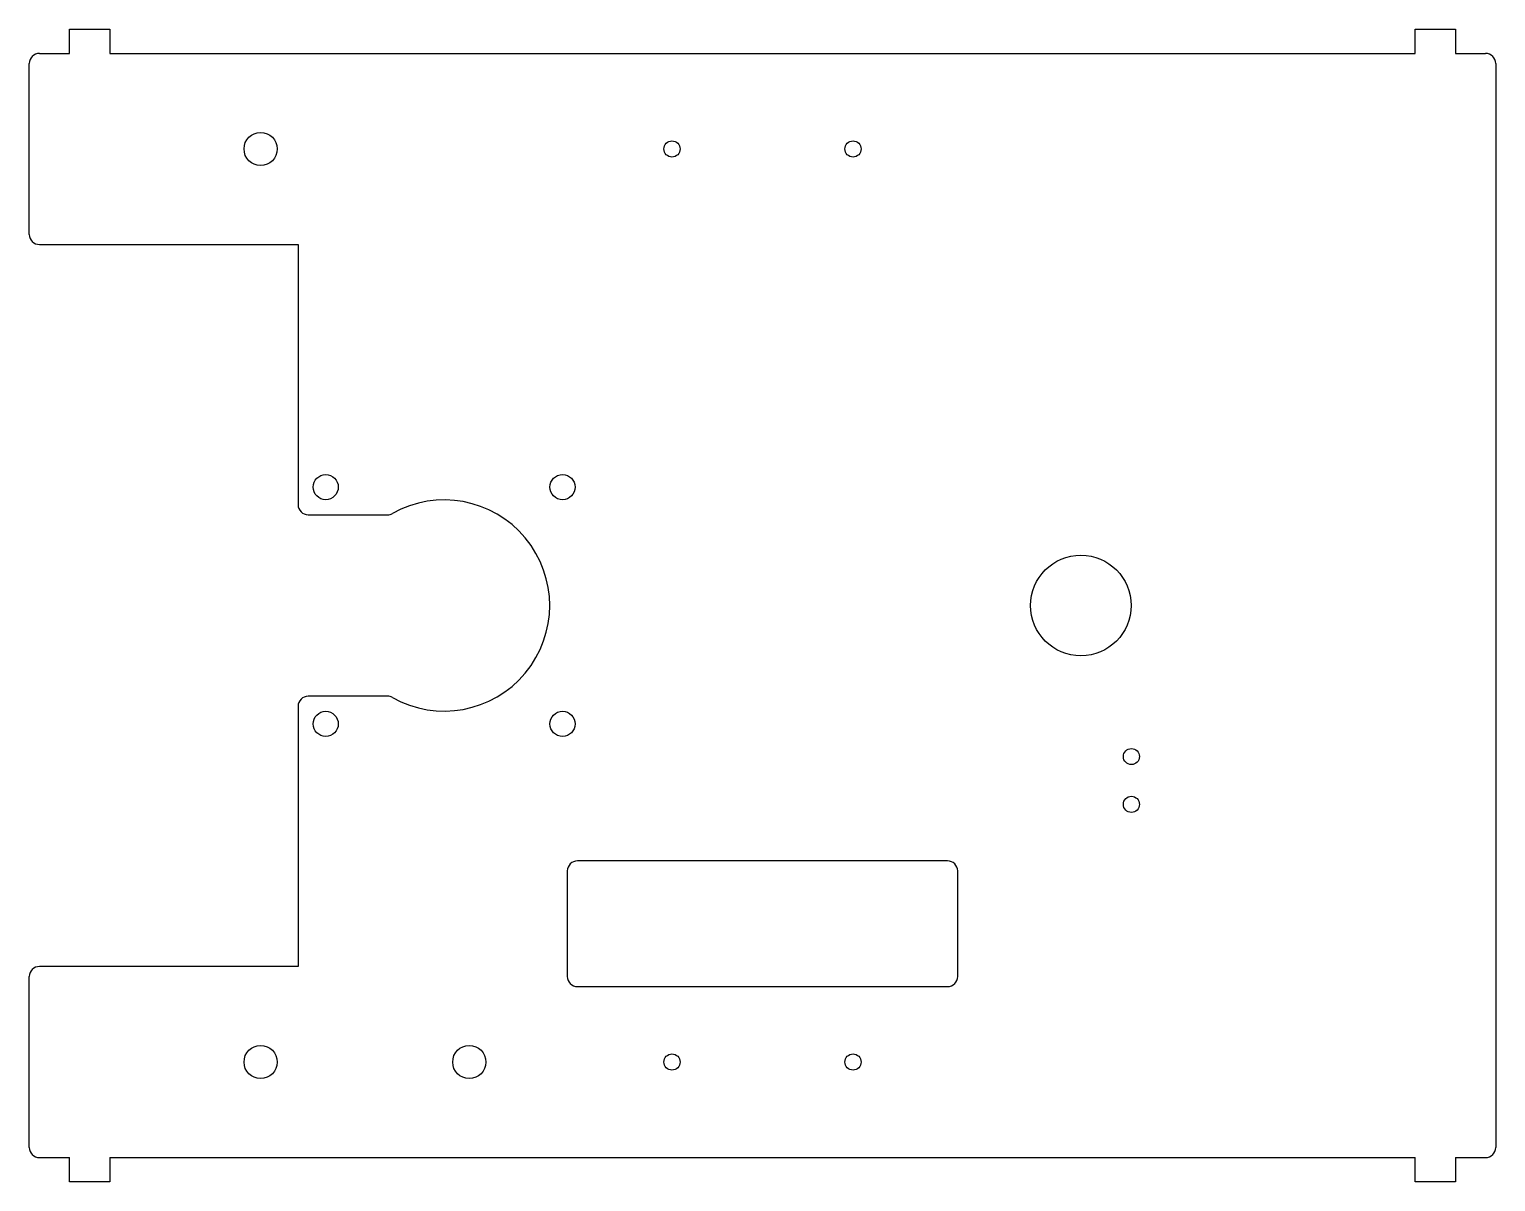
# Model space of a CAD drawing. Header units: millimetres. Extents: x -116 to 176, y -224 to 5.
import ezdxf

# ---------------------------------------------------------------- set-up
doc = ezdxf.new("R2010")
doc.units = ezdxf.units.MM

msp = doc.modelspace()

# ---------------------------------------------------------------- linework, layer by layer
at = {"color": 7, "linetype": 'Continuous', "lineweight": 25}
for p, q in [((-107.82, 0.6), (-107.82, 5.4)), ((-107.82, 5.4), (-99.82, 5.4)), ((-99.82, 5.4), (-99.82, 0.6)), ((159.82, 5.4), (167.82, 5.4)), ((159.82, 0.6), (159.82, 5.4)), ((167.82, 5.4), (167.82, 0.6)), ((-113.82, 0.6), (-107.82, 0.6)), ((-99.82, 0.6), (159.82, 0.6)), ((167.82, 0.6), (173.82, 0.6)), ((-115.82, -35.4), (-115.82, -1.4)), ((175.82, -1.4), (175.82, -217)), ((-113.82, -37.4), (-62.37, -37.4)), ((-62.37, -37.4), (-62.37, -89.15)), ((-60.37, -91.15), (-44.59, -91.15)), ((-44.59, -127.25), (-60.37, -127.25)), ((-62.37, -129.25), (-62.37, -181)), ((66.82, -160), (-6.82, -160)), ((-8.82, -162), (-8.82, -183)), ((68.82, -183), (68.82, -162)), ((-115.82, -217), (-115.82, -183)), ((-62.37, -181), (-113.82, -181)), ((-6.82, -185), (66.82, -185)), ((-113.82, -219), (-107.82, -219)), ((-107.82, -223.8), (-107.82, -219)), ((-99.82, -219), (159.82, -219)), ((-99.82, -219), (-99.82, -223.8)), ((159.82, -223.8), (159.82, -219)), ((167.82, -219), (173.82, -219)), ((167.82, -219), (167.82, -223.8)), ((-99.82, -223.8), (-107.82, -223.8)), ((167.82, -223.8), (159.82, -223.8))]:
    msp.add_line(p, q, dxfattribs=at)
for centre, radius in [((-69.82, -18.4), 3.3), ((12, -18.4), 1.6), ((48, -18.4), 1.6), ((-56.87, -85.65), 2.5), ((-9.77, -85.65), 2.5), ((93.32, -109.2), 10), ((-56.87, -132.75), 2.5), ((-9.77, -132.75), 2.5), ((103.37, -139.25), 1.6), ((103.37, -148.75), 1.6), ((-69.82, -200), 3.3), ((-28.32, -200), 3.3), ((12, -200), 1.6), ((48, -200), 1.6)]:
    msp.add_circle(centre, radius, dxfattribs=at)
for centre, radius, start, end in [((-113.82, -1.4), 2, 90, 180), ((173.82, -1.4), 2, 0, 90), ((-113.82, -35.4), 2, 180, 270), ((-60.37, -89.15), 2, 180, 270), ((-33.32, -109.2), 21, 240.6614, 119.3386), ((-44.59, -89.15), 2, 270, 299.3386), ((-60.37, -129.25), 2, 90, 180), ((-44.59, -129.25), 2, 60.6614, 90), ((-6.82, -162), 2, 90, 180), ((66.82, -162), 2, 0, 90), ((-113.82, -183), 2, 90, 180), ((-6.82, -183), 2, 180, 270), ((66.82, -183), 2, 270, 0), ((-113.82, -217), 2, 180, 270), ((173.82, -217), 2, 270, 0)]:
    msp.add_arc(centre, radius, start, end, dxfattribs=at)

doc.saveas('drawing.dxf')
